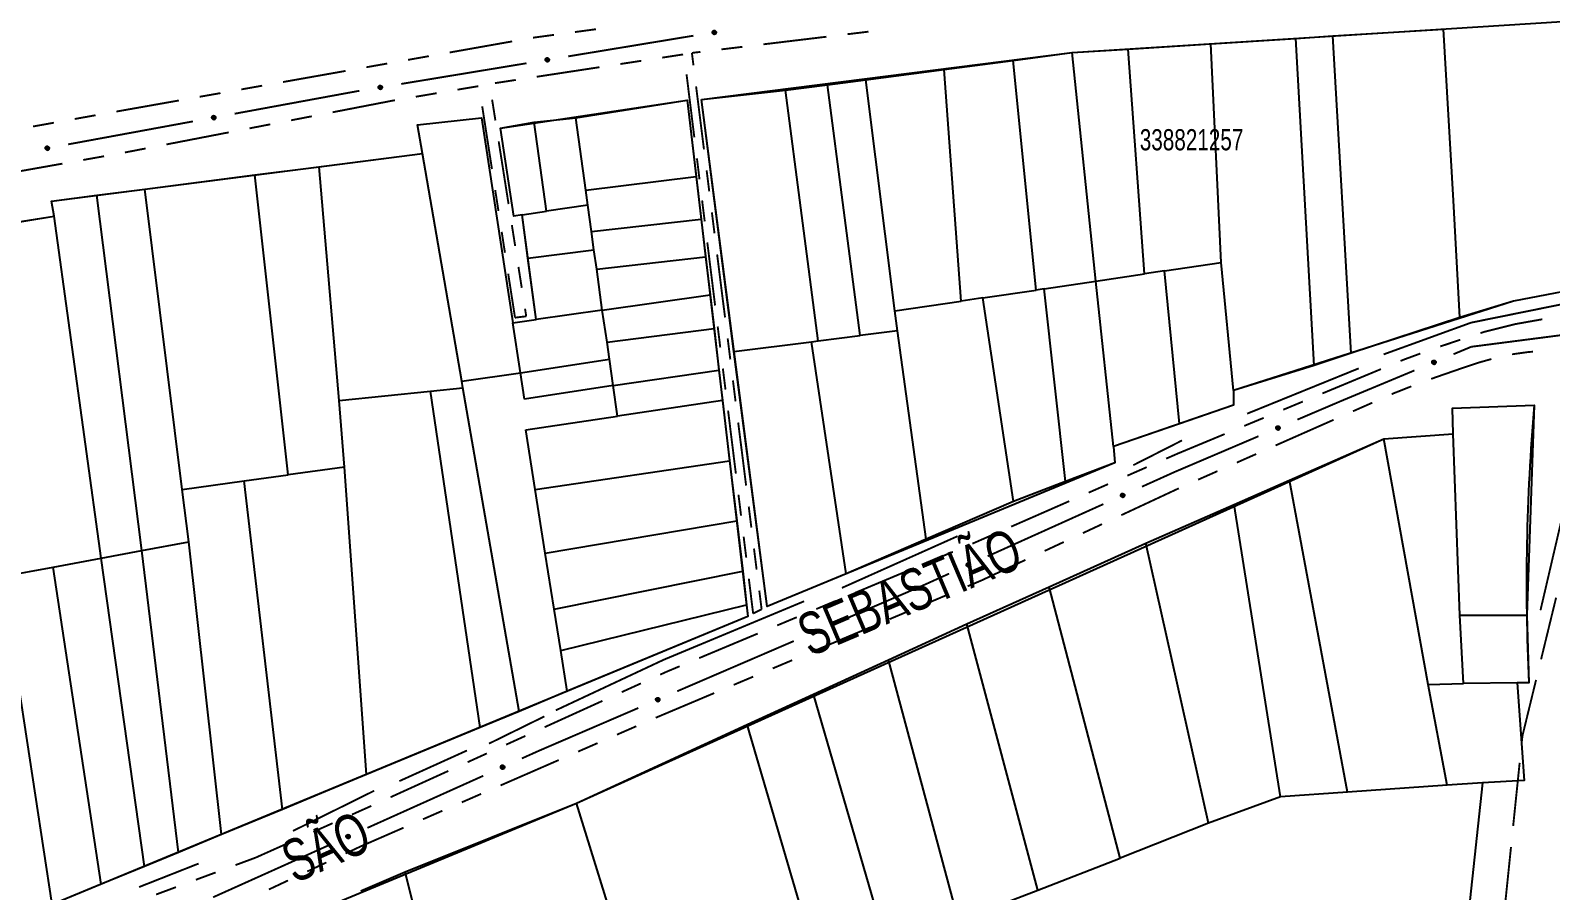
# Model space of a CAD drawing. Extents: x 203614 to 206284, y 4847494 to 4848495.
# Drawn here: x 204256 to 204399.7, y 4847778.5 to 4847859.8 of the extents above; entities that cross this region are included whole.
import ezdxf

# ---------------------------------------------------------------- set-up
doc = ezdxf.new("R2010")
doc.units = 0
doc.header["$LTSCALE"] = 1.5
doc.header["$MEASUREMENT"] = 0
doc.linetypes.add('PHANTOMX2', pattern=[5, 2.5, -0.5, 0.5, -0.5, 0.5, -0.5])
for name, color, linetype in [('CD-MALHA-LOTES', 40, 'CONTINUOUS'), ('CD_TXT_QUADRA', 7, 'CONTINUOUS'), ('HD-VALAS-DRENOS', 170, 'CONTINUOUS'), ('RU-QUADRAS', 210, 'CONTINUOUS'), ('SV-EIXO-RUA-N-PAV', 6, 'CONTINUOUS'), ('SV-RUA-NAO-PAV-S-GUIA-C-GUIA', 7, 'PHANTOMX2'), ('SV-RUA-PAVIM-S-GUIA-C-GUIA', 7, 'CONTINUOUS'), ('SV-TXT-RUA-N-PAV-S-GUIA-C-GUIA', 7, 'CONTINUOUS')]:
    doc.layers.add(name, color=color, linetype=linetype)
doc.styles.add('ARIAL', font='ARIAL.TTF')

msp = doc.modelspace()

# ---------------------------------------------------------------- linework, layer by layer
at = {"layer": 'CD-MALHA-LOTES', "flags": 128}
for points in [[(204405.8, 4847860.94), (204406.53, 4847849.25), (204406.11, 4847845.35), (204404.76, 4847835.83), (204396.21, 4847834.21), (204391.16, 4847832.66)], [(204375.64, 4847859.02), (204379.15, 4847859.25)], [(204379.15, 4847859.25), (204389.6, 4847859.91)], [(204380.88, 4847829.28), (204379.15, 4847859.25)], [(204391.16, 4847832.66), (204390.54, 4847843.7), (204389.6, 4847859.91)], [(204354.49, 4847857.68), (204359.8, 4847858.01)], [(204359.8, 4847858.01), (204367.62, 4847858.51)], [(204361.35, 4847836.77), (204359.8, 4847858.01)], [(204367.62, 4847858.51), (204375.64, 4847859.02)], [(204368.58, 4847837.84), (204367.62, 4847858.51)], [(204377.37, 4847828.12), (204375.64, 4847859.02)], [(204342.4, 4847856.09), (204348.92, 4847856.94)], [(204348.92, 4847856.94), (204354.49, 4847857.68)], [(204351.09, 4847835.25), (204348.92, 4847856.94)], [(204356.73, 4847836.09), (204354.49, 4847857.68)], [(204331.36, 4847854.64), (204334.99, 4847855.12)], [(204334.99, 4847855.12), (204342.4, 4847856.09)], [(204337.73, 4847833.27), (204334.99, 4847855.12)], [(204344.01, 4847834.2), (204342.4, 4847856.09)], [(204319.45, 4847853.24), (204327.39, 4847854.12)], [(204327.39, 4847854.12), (204331.36, 4847854.64)], [(204330.5, 4847830.45), (204327.39, 4847854.12)], [(204334.47, 4847830.95), (204331.36, 4847854.64)], [(204307.57, 4847851.52), (204318.1, 4847853.19)], [(204318.1, 4847853.19), (204318.95, 4847845.99)], [(204322.53, 4847829.45), (204319.45, 4847853.24)], [(204292.6, 4847850.87), (204298.67, 4847851.53)], [(204293.08, 4847848.15), (204292.6, 4847850.87)], [(204298.67, 4847851.53), (204301.62, 4847832.16)], [(204300.45, 4847850.55), (204303.64, 4847851.1)], [(204303.64, 4847851.1), (204307.57, 4847851.52)], [(204304.82, 4847842.69), (204303.64, 4847851.1)], [(204308.53, 4847844.67), (204307.57, 4847851.52)], [(204301.73, 4847842.22), (204300.45, 4847850.55)], [(204283.33, 4847846.9), (204293.08, 4847848.15)], [(204296.8, 4847826.65), (204293.08, 4847848.15)], [(204277.22, 4847846.12), (204283.33, 4847846.9)], [(204285.19, 4847824.81), (204283.33, 4847846.9)], [(204266.84, 4847844.79), (204277.22, 4847846.12)], [(204280.38, 4847817.79), (204277.22, 4847846.12)], [(204308.53, 4847844.67), (204318.95, 4847845.99)], [(204318.95, 4847845.99), (204319.42, 4847841.95)], [(204258.01, 4847843.66), (204262.29, 4847844.21)], [(204258.27, 4847842.23), (204258.01, 4847843.66)], [(204262.29, 4847844.21), (204266.84, 4847844.79)], [(204266.56, 4847810.65), (204262.29, 4847844.21)], [(204270.36, 4847816.42), (204266.84, 4847844.79)], [(204308.72, 4847843.28), (204308.53, 4847844.67)], [(204248.23, 4847840.66), (204258.27, 4847842.23)], [(204262.72, 4847809.93), (204258.27, 4847842.23)], [(204302.51, 4847842.34), (204301.73, 4847842.22)], [(204302.51, 4847842.34), (204304.82, 4847842.69)], [(204303.05, 4847838.27), (204302.51, 4847842.34)], [(204308.72, 4847843.28), (204304.82, 4847842.69)], [(204309.07, 4847840.77), (204308.72, 4847843.28)], [(204309.07, 4847840.77), (204319.42, 4847841.95)], [(204319.42, 4847841.95), (204319.84, 4847838.39)], [(204309.27, 4847839.06), (204309.07, 4847840.77)], [(204303.05, 4847838.27), (204309.27, 4847839.06)], [(204303.82, 4847832.47), (204303.05, 4847838.27)], [(204309.57, 4847837.21), (204309.27, 4847839.06)], [(204309.57, 4847837.21), (204319.84, 4847838.39)], [(204319.84, 4847838.39), (204320.27, 4847834.79)], [(204363.24, 4847837.05), (204368.58, 4847837.84)], [(204369.75, 4847825.75), (204368.58, 4847837.84)], [(204310.07, 4847833.36), (204309.57, 4847837.21)], [(204356.73, 4847836.09), (204361.35, 4847836.77)], [(204363.24, 4847837.05), (204361.35, 4847836.77)], [(204364.64, 4847822.6), (204363.24, 4847837.05)], [(204310.07, 4847833.36), (204320.27, 4847834.79)], [(204320.27, 4847834.79), (204320.64, 4847831.62)], [(204346.04, 4847834.5), (204351.09, 4847835.25)], [(204351.85, 4847835.36), (204351.09, 4847835.25)], [(204351.85, 4847835.36), (204356.73, 4847836.09)], [(204353.86, 4847817.16), (204351.85, 4847835.36)], [(204358.42, 4847820.46), (204356.73, 4847836.09)], [(204310.07, 4847833.36), (204303.82, 4847832.47)], [(204310.53, 4847830.31), (204310.07, 4847833.36)], [(204337.73, 4847833.27), (204344.01, 4847834.2)], [(204346.04, 4847834.5), (204344.01, 4847834.2)], [(204348.94, 4847815.28), (204346.04, 4847834.5)], [(204301.62, 4847832.16), (204303.82, 4847832.47)], [(204302.34, 4847827.44), (204301.62, 4847832.16)], [(204337.99, 4847831.39), (204337.73, 4847833.27)], [(204391.16, 4847832.66), (204380.88, 4847829.28)], [(204310.53, 4847830.31), (204320.64, 4847831.62)], [(204320.64, 4847831.62), (204321.11, 4847827.68)], [(204330.5, 4847830.45), (204334.47, 4847830.95)], [(204337.99, 4847831.39), (204334.47, 4847830.95)], [(204340.71, 4847811.71), (204337.99, 4847831.39)], [(204310.75, 4847828.73), (204310.53, 4847830.31)], [(204322.53, 4847829.45), (204329.87, 4847830.37)], [(204325.65, 4847805.35), (204322.53, 4847829.45)], [(204329.87, 4847830.37), (204330.5, 4847830.45)], [(204333.14, 4847808.45), (204329.87, 4847830.37)], [(204380.88, 4847829.28), (204377.37, 4847828.12)], [(204302.34, 4847827.44), (204310.75, 4847828.73)], [(204311.1, 4847826.24), (204310.75, 4847828.73)], [(204311.1, 4847826.24), (204321.11, 4847827.68)], [(204321.11, 4847827.68), (204321.44, 4847824.81)], [(204377.37, 4847828.12), (204369.75, 4847825.75)], [(204296.8, 4847826.65), (204302.34, 4847827.44)], [(204296.91, 4847826.01), (204296.8, 4847826.65)], [(204302.73, 4847824.93), (204302.34, 4847827.44)], [(204311.1, 4847826.24), (204302.73, 4847824.93)], [(204311.53, 4847823.33), (204311.1, 4847826.24)], [(204285.19, 4847824.81), (204293.83, 4847825.69)], [(204285.72, 4847818.52), (204285.19, 4847824.81)], [(204293.83, 4847825.69), (204296.91, 4847826.01)], [(204298.53, 4847793.93), (204293.83, 4847825.69)], [(204302.21, 4847795.45), (204296.91, 4847826.01)], [(204321.44, 4847824.81), (204311.53, 4847823.33)], [(204321.44, 4847824.81), (204322.11, 4847819.13)], [(204369.75, 4847825.75), (204369.76, 4847824.36)], [(204302.85, 4847822.04), (204311.53, 4847823.33)], [(204369.76, 4847824.36), (204364.64, 4847822.6)], [(204390.46, 4847824.08), (204398.17, 4847824.37)], [(204390.53, 4847821.66), (204390.46, 4847824.08)], [(204398.17, 4847824.37), (204397.47, 4847804.53)], [(204303.74, 4847816.42), (204302.85, 4847822.04)], [(204364.64, 4847822.6), (204358.42, 4847820.46)], [(204358.42, 4847820.46), (204358.53, 4847818.93)], [(204375.04, 4847817.29), (204383.96, 4847821.18)], [(204383.96, 4847821.18), (204390.53, 4847821.66)], [(204388.16, 4847797.98), (204383.96, 4847821.18)], [(204391.16, 4847804.54), (204390.53, 4847821.66)], [(204303.74, 4847816.42), (204322.11, 4847819.13)], [(204322.11, 4847819.13), (204322.79, 4847813.46)], [(204276.24, 4847817.22), (204280.38, 4847817.79)], [(204285.72, 4847818.52), (204280.38, 4847817.79)], [(204287.8, 4847789.49), (204285.72, 4847818.52)], [(204358.53, 4847818.93), (204353.86, 4847817.16)], [(204270.36, 4847816.42), (204276.24, 4847817.22)], [(204270.98, 4847811.47), (204270.36, 4847816.42)], [(204279.84, 4847786.19), (204276.24, 4847817.22)], [(204304.69, 4847810.39), (204303.74, 4847816.42)], [(204353.86, 4847817.16), (204348.94, 4847815.28)], [(204369.81, 4847814.99), (204375.04, 4847817.29)], [(204380.52, 4847787.82), (204375.04, 4847817.29)], [(204348.94, 4847815.28), (204340.71, 4847811.71)], [(204361.45, 4847811.33), (204369.81, 4847814.99)], [(204374.19, 4847787.37), (204369.81, 4847814.99)], [(204304.69, 4847810.39), (204322.79, 4847813.46)], [(204322.79, 4847813.46), (204323.35, 4847808.69)], [(204262.72, 4847809.93), (204266.56, 4847810.65)], [(204266.56, 4847810.65), (204270.98, 4847811.47)], [(204270.01, 4847782.13), (204266.56, 4847810.65)], [(204274.08, 4847783.81), (204270.98, 4847811.47)], [(204305.53, 4847805.11), (204304.69, 4847810.39)], [(204340.71, 4847811.71), (204333.14, 4847808.45)], [(204352.32, 4847807.22), (204361.45, 4847811.33)], [(204367.38, 4847784.9), (204361.45, 4847811.33)], [(204253.35, 4847808.18), (204258.17, 4847809.07)], [(204258.17, 4847809.07), (204262.72, 4847809.93)], [(204262.72, 4847779.11), (204258.17, 4847809.07)], [(204266.81, 4847780.8), (204262.72, 4847809.93)], [(204258.07, 4847777.19), (204253.35, 4847808.18)], [(204305.53, 4847805.11), (204323.35, 4847808.69)], [(204323.35, 4847808.69), (204323.71, 4847805.51)], [(204333.14, 4847808.45), (204325.65, 4847805.35)], [(204344.55, 4847803.72), (204352.32, 4847807.22)], [(204359.03, 4847781.59), (204352.32, 4847807.22)], [(204306.15, 4847801.21), (204305.53, 4847805.11)], [(204306.15, 4847801.21), (204323.71, 4847805.51)], [(204323.71, 4847805.51), (204323.84, 4847804.4)], [(204323.84, 4847804.4), (204306.76, 4847797.34)], [(204337.13, 4847800.32), (204344.55, 4847803.72)], [(204351.24, 4847778.57), (204344.55, 4847803.72)], [(204391.16, 4847804.54), (204397.47, 4847804.53)], [(204391.5, 4847798.07), (204391.16, 4847804.54)], [(204397.47, 4847804.53), (204397.67, 4847798.15)], [(204306.76, 4847797.34), (204306.15, 4847801.21)], [(204330.05, 4847797.07), (204337.13, 4847800.32)], [(204343.75, 4847775.7), (204337.13, 4847800.32)], [(204388.16, 4847797.98), (204391.5, 4847798.07)], [(204389.96, 4847788.48), (204388.16, 4847797.98)], [(204396.55, 4847798.14), (204391.5, 4847798.07)], [(204397.67, 4847798.15), (204396.55, 4847798.14)], [(204396.55, 4847798.14), (204397.24, 4847788.91)], [(204306.76, 4847797.34), (204302.21, 4847795.45)], [(204323.79, 4847794.2), (204330.05, 4847797.07)], [(204337.12, 4847772.71), (204330.05, 4847797.07)], [(204302.21, 4847795.45), (204298.53, 4847793.93)], [(204298.53, 4847793.93), (204287.8, 4847789.49)], [(204307.65, 4847786.79), (204323.79, 4847794.2)], [(204330.87, 4847770.01), (204323.79, 4847794.2)], [(204287.8, 4847789.49), (204283.92, 4847787.88)], [(204397.24, 4847788.91), (204393.29, 4847788.71)], [(204283.92, 4847787.88), (204279.84, 4847786.19)], [(204393.29, 4847788.71), (204390.9, 4847766.48), (204389.24, 4847763.7), (204355.72, 4847746.29)], [(204374.19, 4847787.37), (204367.38, 4847784.9)], [(204380.52, 4847787.82), (204374.19, 4847787.37)], [(204389.96, 4847788.48), (204380.52, 4847787.82)], [(204393.29, 4847788.71), (204389.96, 4847788.48)], [(204279.84, 4847786.19), (204274.08, 4847783.81)], [(204291.45, 4847780.3), (204307.65, 4847786.79)], [(204324.92, 4847731.09), (204307.65, 4847786.79)], [(204367.38, 4847784.9), (204359.03, 4847781.59)], [(204274.08, 4847783.81), (204270.01, 4847782.13)], [(204270.01, 4847782.13), (204266.81, 4847780.8)], [(204266.81, 4847780.8), (204262.72, 4847779.11)], [(204287.25, 4847778.5), (204291.45, 4847780.3)], [(204299.15, 4847749.14), (204291.45, 4847780.3)], [(204351.24, 4847778.57), (204359.03, 4847781.59)], [(204262.72, 4847779.11), (204258.07, 4847777.19)], [(204345.99, 4847776.54), (204351.24, 4847778.57)]]:
    msp.add_lwpolyline(points, dxfattribs=at)
at = {"layer": 'HD-VALAS-DRENOS', "const_width": 0.18, "flags": 128}
for points in [[(204383.94, 4847829.17), (204392.21, 4847832.17), (204403.73, 4847834.5)], [(204371.04, 4847823.57), (204381.59, 4847827.85)], [(204364.88, 4847821.04), (204360.27, 4847818.7)], [(204398.77, 4847805), (204401.28, 4847815.77)], [(204343.67, 4847812), (204332.73, 4847807.11)], [(204329.16, 4847805.85), (204315.9, 4847800.33), (204305.69, 4847795.55)], [(204304.6, 4847794.97), (204299.37, 4847792.4)], [(204297.29, 4847791.75), (204290.9, 4847788.86)], [(204288.52, 4847787.95), (204280.84, 4847784.15)], [(204271.92, 4847781.07), (204266.29, 4847778.85)]]:
    msp.add_lwpolyline(points, dxfattribs=at)
at = {"layer": 'RU-QUADRAS', "color": 6, "linetype": 'Continuous'}
msp.add_lwpolyline([(204319.45, 4847853.24), (204354.49, 4847857.68), (204405.8, 4847860.94), (204406.53, 4847849.25), (204404.76, 4847835.83), (204396.21, 4847834.21), (204369.75, 4847825.75), (204369.76, 4847824.36), (204358.42, 4847820.46), (204358.53, 4847818.93), (204325.65, 4847805.35)], close=True, dxfattribs=at)
for points in [[(204175.35, 4847825.45), (204178.84, 4847825.74), (204178.17, 4847832.45), (204226.63, 4847837.14), (204235.64, 4847838.51), (204258.27, 4847842.23), (204258.01, 4847843.66), (204293.08, 4847848.15), (204292.6, 4847850.87), (204298.67, 4847851.53), (204301.62, 4847832.16), (204303.82, 4847832.47), (204302.51, 4847842.34), (204301.73, 4847842.22), (204300.45, 4847850.55), (204318.1, 4847853.19), (204323.84, 4847804.4), (204258.07, 4847777.19), (204236.82, 4847769.9, -0.0473673388), (204186.28, 4847757.75), (204178.97, 4847812.6), (204176.93, 4847812.68)], [(204276.84, 4847774.03), (204307.65, 4847786.79), (204383.96, 4847821.18), (204390.53, 4847821.66), (204390.46, 4847824.08), (204398.17, 4847824.37, 0.0333149815), (204397.67, 4847798.15), (204396.55, 4847798.14), (204397.24, 4847788.91), (204393.29, 4847788.71), (204390.9, 4847766.48), (204389.24, 4847763.7), (204340.18, 4847738.22), (204292.08, 4847715.46), (204292.64, 4847713.07), (204287.77, 4847710.73), (204284.15, 4847727.26), (204288.4, 4847728.6), (204278.54, 4847765.42)]]:
    msp.add_lwpolyline(points, format="xyb", close=True, dxfattribs=at)
at = {"layer": 'SV-EIXO-RUA-N-PAV', "const_width": 0.18, "flags": 128}
for points in [[(204306.85808, 4847857.324096), (204318.698209, 4847859.276362)], [(204291.071241, 4847854.721075), (204302.91137, 4847856.673341)], [(204275.321445, 4847851.905565), (204286.140225, 4847853.894032)], [(204286.140225, 4847853.894032), (204286.88, 4847854.03)], [(204286.88, 4847854.03), (204287.124531, 4847854.07032)], [(204259.585037, 4847849.013251), (204271.387343, 4847851.182487)], [(204392.23, 4847829.89), (204402.324348, 4847831.192809)], [(204390.547894, 4847829.190045), (204391.47115, 4847829.574229)], [(204391.47115, 4847829.574229), (204392.23, 4847829.89)], [(204380.07, 4847824.83), (204386.854868, 4847827.653309)], [(204379.470928, 4847824.574819), (204380.07, 4847824.83)], [(204375.790878, 4847823.007262), (204379.470928, 4847824.574819)], [(204364.2, 4847818.07), (204372.110829, 4847821.439704)], [(204361.098855, 4847816.672738), (204363.834042, 4847817.905113)], [(204363.834042, 4847817.905113), (204364.2, 4847818.07)], [(204346.511187, 4847810.100072), (204357.451938, 4847815.029572)], [(204340.23, 4847807.27), (204342.86427, 4847808.456905)], [(204331.860636, 4847803.670224), (204340.128318, 4847807.226265)], [(204340.128318, 4847807.226265), (204340.23, 4847807.27)], [(204317.162534, 4847797.348372), (204328.18611, 4847802.089761)], [(204304.1, 4847791.73), (204313.488009, 4847795.767909)], [(204303.388113, 4847791.410152), (204304.1, 4847791.73)], [(204302.475952, 4847791.00032), (204303.388113, 4847791.410152)], [(204287.881371, 4847784.443018), (204298.827307, 4847789.360995)], [(204273.28679, 4847777.885716), (204284.232726, 4847782.803693)]]:
    msp.add_lwpolyline(points, dxfattribs=at)
at = {"layer": 'SV-EIXO-RUA-N-PAV', "flags": 128}
for points in [[(204320.515008, 4847859.676023), (204320.543434, 4847859.715822), (204320.576003, 4847859.744215), (204320.609983, 4847859.760078), (204320.643666, 4847859.766266), (204320.678837, 4847859.768715), (204320.714843, 4847859.76336), (204320.753488, 4847859.748566), (204320.793613, 4847859.720331), (204320.820506, 4847859.685055), (204320.83784, 4847859.652573), (204320.846314, 4847859.617823), (204320.848121, 4847859.583615), (204320.841322, 4847859.546399), (204320.825947, 4847859.507382), (204320.796579, 4847859.467722), (204320.764458, 4847859.440106), (204320.731188, 4847859.425626), (204320.696198, 4847859.417327), (204320.660261, 4847859.415257), (204320.624948, 4847859.420717), (204320.585691, 4847859.436268), (204320.546931, 4847859.465773), (204320.519021, 4847859.497495), (204320.504078, 4847859.530553), (204320.496684, 4847859.565185), (204320.493798, 4847859.600432), (204320.497674, 4847859.636849), (204320.515008, 4847859.676023)], [(204304.72505, 4847857.083957), (204304.75298, 4847857.124106), (204304.785195, 4847857.152901), (204304.818976, 4847857.169183), (204304.852579, 4847857.175788), (204304.887718, 4847857.178673), (204304.923787, 4847857.173766), (204304.962613, 4847857.159452), (204305.003084, 4847857.131716), (204305.030413, 4847857.096777), (204305.048148, 4847857.064513), (204305.057053, 4847857.02987), (204305.059283, 4847856.995687), (204305.052947, 4847856.958389), (204305.038057, 4847856.919185), (204305.009183, 4847856.879164), (204304.977407, 4847856.851151), (204304.944319, 4847856.83626), (204304.909435, 4847856.827528), (204304.873525, 4847856.825013), (204304.838147, 4847856.830034), (204304.798701, 4847856.845097), (204304.759578, 4847856.874119), (204304.731277, 4847856.905493), (204304.715925, 4847856.938363), (204304.708102, 4847856.9729), (204304.70478, 4847857.008109), (204304.708203, 4847857.044572), (204304.72505, 4847857.083957)], [(204288.938211, 4847854.480936), (204288.966141, 4847854.521085), (204288.998356, 4847854.54988), (204289.032137, 4847854.566162), (204289.06574, 4847854.572767), (204289.100879, 4847854.575652), (204289.136948, 4847854.570745), (204289.175774, 4847854.556431), (204289.216245, 4847854.528695), (204289.243574, 4847854.493756), (204289.261309, 4847854.461491), (204289.270214, 4847854.426849), (204289.272445, 4847854.392666), (204289.266108, 4847854.355368), (204289.251218, 4847854.316164), (204289.222344, 4847854.276143), (204289.190568, 4847854.24813), (204289.15748, 4847854.233239), (204289.122596, 4847854.224507), (204289.086687, 4847854.221992), (204289.051308, 4847854.227013), (204289.011862, 4847854.242076), (204288.972739, 4847854.271098), (204288.944438, 4847854.302472), (204288.929086, 4847854.335342), (204288.921263, 4847854.369879), (204288.917941, 4847854.405088), (204288.921364, 4847854.441551), (204288.938211, 4847854.480936)], [(204273.193181, 4847851.62632), (204273.22037, 4847851.666975), (204273.252051, 4847851.696355), (204273.285527, 4847851.713255), (204273.319003, 4847851.720476), (204273.354083, 4847851.724005), (204273.390236, 4847851.719761), (204273.429318, 4847851.706162), (204273.470292, 4847851.679174), (204273.498257, 4847851.644742), (204273.516581, 4847851.612808), (204273.52612, 4847851.578335), (204273.528978, 4847851.544199), (204273.523327, 4847851.506791), (204273.509159, 4847851.46732), (204273.481025, 4847851.426776), (204273.449768, 4847851.398185), (204273.416959, 4847851.382688), (204273.382241, 4847851.373318), (204273.346384, 4847851.370144), (204273.310919, 4847851.374515), (204273.271204, 4847851.388852), (204273.231555, 4847851.417151), (204273.202683, 4847851.448), (204273.18673, 4847851.480583), (204273.178274, 4847851.514971), (204273.174306, 4847851.550112), (204273.17706, 4847851.586632), (204273.193181, 4847851.62632)], [(204257.456774, 4847848.734005), (204257.483963, 4847848.77466), (204257.515643, 4847848.804041), (204257.54912, 4847848.820941), (204257.582596, 4847848.828161), (204257.617676, 4847848.831691), (204257.653829, 4847848.827446), (204257.692911, 4847848.813847), (204257.733885, 4847848.786859), (204257.76185, 4847848.752427), (204257.780174, 4847848.720494), (204257.789713, 4847848.68602), (204257.792571, 4847848.651884), (204257.78692, 4847848.614476), (204257.772752, 4847848.575005), (204257.744617, 4847848.534461), (204257.713361, 4847848.50587), (204257.680552, 4847848.490374), (204257.645834, 4847848.481003), (204257.609977, 4847848.477829), (204257.574512, 4847848.4822), (204257.534796, 4847848.496537), (204257.495147, 4847848.524836), (204257.466275, 4847848.555685), (204257.450322, 4847848.588268), (204257.441867, 4847848.622656), (204257.437899, 4847848.657798), (204257.440653, 4847848.694317), (204257.456774, 4847848.734005)], [(204388.526435, 4847828.468109), (204388.544436, 4847828.513585), (204388.569206, 4847828.548988), (204388.598364, 4847828.57257), (204388.629563, 4847828.58669), (204388.663109, 4847828.59754), (204388.699344, 4847828.601018), (204388.740415, 4847828.595969), (204388.78616, 4847828.578233), (204388.820759, 4847828.550475), (204388.845408, 4847828.523126), (204388.862005, 4847828.49144), (204388.872, 4847828.458676), (204388.874367, 4847828.420918), (204388.868845, 4847828.379346), (204388.849897, 4847828.333779), (204388.825375, 4847828.299237), (204388.796573, 4847828.277169), (204388.764613, 4847828.260685), (204388.730233, 4847828.250018), (204388.694644, 4847828.246809), (204388.652798, 4847828.252445), (204388.608071, 4847828.271743), (204388.573341, 4847828.295807), (204388.550874, 4847828.324291), (204388.535354, 4847828.356121), (204388.524062, 4847828.389635), (204388.51905, 4847828.425914), (204388.526435, 4847828.468109)], [(204373.775526, 4847822.268451), (204373.793146, 4847822.314076), (204373.817619, 4847822.349685), (204373.846579, 4847822.373509), (204373.877659, 4847822.38789), (204373.911113, 4847822.39902), (204373.947317, 4847822.402801), (204373.98843, 4847822.398096), (204374.034321, 4847822.380742), (204374.069151, 4847822.353275), (204374.094028, 4847822.326133), (204374.110889, 4847822.294587), (204374.121157, 4847822.261907), (204374.123841, 4847822.22417), (204374.118666, 4847822.182553), (204374.100099, 4847822.13683), (204374.075867, 4847822.102085), (204374.047251, 4847822.079776), (204374.01543, 4847822.063026), (204373.98114, 4847822.052071), (204373.94558, 4847822.048565), (204373.903687, 4847822.053851), (204373.858801, 4847822.072774), (204373.823871, 4847822.096547), (204373.801166, 4847822.124842), (204373.785381, 4847822.156542), (204373.773809, 4847822.18996), (204373.768494, 4847822.226195), (204373.775526, 4847822.268451)], [(204359.099178, 4847815.892496), (204359.115853, 4847815.938474), (204359.139585, 4847815.97458), (204359.168047, 4847815.998998), (204359.198824, 4847816.014016), (204359.232042, 4847816.025835), (204359.26816, 4847816.030362), (204359.309361, 4847816.026506), (204359.355601, 4847816.010103), (204359.39099, 4847815.98336), (204359.416422, 4847815.956737), (204359.43393, 4847815.925546), (204359.44487, 4847815.893085), (204359.448332, 4847815.855412), (204359.444017, 4847815.813697), (204359.426398, 4847815.7676), (204359.402888, 4847815.732362), (204359.374739, 4847815.709468), (204359.34327, 4847815.692064), (204359.309213, 4847815.680405), (204359.273733, 4847815.676166), (204359.23174, 4847815.680586), (204359.186473, 4847815.698579), (204359.15106, 4847815.721625), (204359.127776, 4847815.749446), (204359.11134, 4847815.780813), (204359.099081, 4847815.813986), (204359.093019, 4847815.850104), (204359.099178, 4847815.892496)], [(204344.51151, 4847809.319829), (204344.528185, 4847809.365807), (204344.551917, 4847809.401914), (204344.580379, 4847809.426331), (204344.611156, 4847809.44135), (204344.644374, 4847809.453168), (204344.680492, 4847809.457695), (204344.721693, 4847809.45384), (204344.767933, 4847809.437437), (204344.803322, 4847809.410694), (204344.828754, 4847809.384071), (204344.846262, 4847809.35288), (204344.857203, 4847809.320419), (204344.860664, 4847809.282745), (204344.856349, 4847809.241031), (204344.83873, 4847809.194934), (204344.81522, 4847809.159696), (204344.787071, 4847809.136801), (204344.755602, 4847809.119398), (204344.721545, 4847809.107738), (204344.686065, 4847809.103499), (204344.644072, 4847809.107919), (204344.598805, 4847809.125912), (204344.563392, 4847809.148959), (204344.540108, 4847809.17678), (204344.523672, 4847809.208147), (204344.511413, 4847809.241319), (204344.505351, 4847809.277437), (204344.51151, 4847809.319829)], [(204329.847889, 4847802.924345), (204329.865348, 4847802.970031), (204329.889696, 4847803.005726), (204329.918572, 4847803.029652), (204329.949602, 4847803.044141), (204329.983017, 4847803.055389), (204330.019208, 4847803.059297), (204330.060336, 4847803.054736), (204330.106288, 4847803.037544), (204330.141215, 4847803.010199), (204330.166186, 4847802.983144), (204330.183158, 4847802.951658), (204330.193541, 4847802.919014), (204330.196357, 4847802.881287), (204330.191328, 4847802.839652), (204330.172922, 4847802.793864), (204330.148812, 4847802.759034), (204330.120274, 4847802.736624), (204330.088512, 4847802.719763), (204330.054261, 4847802.708688), (204330.018713, 4847802.705057), (204329.976802, 4847802.710196), (204329.93185, 4847802.728962), (204329.896837, 4847802.752612), (204329.874033, 4847802.780827), (204329.858136, 4847802.812471), (204329.846447, 4847802.845848), (204329.841005, 4847802.882065), (204329.847889, 4847802.924345)], [(204315.149787, 4847796.602494), (204315.167247, 4847796.648179), (204315.191595, 4847796.683874), (204315.220471, 4847796.7078), (204315.2515, 4847796.72229), (204315.284915, 4847796.733538), (204315.321106, 4847796.737445), (204315.362234, 4847796.732884), (204315.408187, 4847796.715692), (204315.443113, 4847796.688347), (204315.468085, 4847796.661292), (204315.485056, 4847796.629806), (204315.495439, 4847796.597162), (204315.498255, 4847796.559435), (204315.493226, 4847796.5178), (204315.47482, 4847796.472012), (204315.45071, 4847796.437182), (204315.422173, 4847796.414773), (204315.39041, 4847796.397911), (204315.356159, 4847796.386837), (204315.320611, 4847796.383206), (204315.278701, 4847796.388344), (204315.233748, 4847796.40711), (204315.198735, 4847796.43076), (204315.175931, 4847796.458975), (204315.160035, 4847796.490619), (204315.148345, 4847796.523997), (204315.142903, 4847796.560213), (204315.149787, 4847796.602494)], [(204300.475455, 4847790.222184), (204300.492178, 4847790.268145), (204300.515949, 4847790.304226), (204300.544436, 4847790.328613), (204300.575229, 4847790.343599), (204300.608459, 4847790.355383), (204300.644582, 4847790.359872), (204300.685779, 4847790.355973), (204300.732001, 4847790.339521), (204300.767363, 4847790.312741), (204300.792766, 4847790.286091), (204300.810242, 4847790.254882), (204300.821148, 4847790.222409), (204300.82457, 4847790.184732), (204300.820211, 4847790.143022), (204300.802543, 4847790.096944), (204300.778997, 4847790.061731), (204300.750823, 4847790.038866), (204300.719336, 4847790.021496), (204300.685267, 4847790.009872), (204300.649782, 4847790.00567), (204300.607794, 4847790.010134), (204300.562546, 4847790.028175), (204300.527157, 4847790.051259), (204300.503902, 4847790.079105), (204300.487499, 4847790.110489), (204300.475275, 4847790.143674), (204300.469251, 4847790.179798), (204300.475455, 4847790.222184)], [(204285.880874, 4847783.664882), (204285.897597, 4847783.710842), (204285.921368, 4847783.746924), (204285.949855, 4847783.771311), (204285.980648, 4847783.786297), (204286.013878, 4847783.798081), (204286.050001, 4847783.80257), (204286.091198, 4847783.798671), (204286.13742, 4847783.782219), (204286.172782, 4847783.755439), (204286.198185, 4847783.728789), (204286.215661, 4847783.69758), (204286.226567, 4847783.665107), (204286.229989, 4847783.62743), (204286.22563, 4847783.58572), (204286.207962, 4847783.539642), (204286.184416, 4847783.504429), (204286.156242, 4847783.481564), (204286.124755, 4847783.464194), (204286.090686, 4847783.45257), (204286.055201, 4847783.448368), (204286.013213, 4847783.452832), (204285.967965, 4847783.470873), (204285.932576, 4847783.493957), (204285.909321, 4847783.521802), (204285.892918, 4847783.553187), (204285.880694, 4847783.586372), (204285.87467, 4847783.622496), (204285.880874, 4847783.664882)]]:
    msp.add_lwpolyline(points, close=True, dxfattribs=at)
for points in [[(204320.493798, 4847859.600432), (204320.820506, 4847859.685055)], [(204320.496684, 4847859.565185), (204320.83784, 4847859.652573)], [(204320.497674, 4847859.636849), (204320.793613, 4847859.720331)], [(204320.49882, 4847859.584461), (204320.823986, 4847859.669829)], [(204320.500433, 4847859.619212), (204320.802461, 4847859.702439)], [(204320.503014, 4847859.547833), (204320.840731, 4847859.63235)], [(204320.504078, 4847859.530553), (204320.846314, 4847859.617823)], [(204320.507442, 4847859.654785), (204320.770349, 4847859.732059)], [(204320.515008, 4847859.676023), (204320.753488, 4847859.748566)], [(204320.515096, 4847859.513786), (204320.844309, 4847859.599769)], [(204320.519021, 4847859.497495), (204320.848121, 4847859.583615)], [(204320.531372, 4847859.697073), (204320.726918, 4847859.754434)], [(204320.535273, 4847859.48097), (204320.840204, 4847859.563259)], [(204320.543434, 4847859.715822), (204320.714843, 4847859.76336)], [(204320.546931, 4847859.465773), (204320.841322, 4847859.546399)], [(204320.56193, 4847859.732088), (204320.688237, 4847859.763731)], [(204320.569877, 4847859.45311), (204320.830702, 4847859.525927)], [(204320.576003, 4847859.744215), (204320.678837, 4847859.768715)], [(204320.585691, 4847859.436268), (204320.825947, 4847859.507382)], [(204320.610406, 4847859.431673), (204320.803663, 4847859.485926)], [(204320.624948, 4847859.420717), (204320.796579, 4847859.467722)], [(204320.646799, 4847859.419268), (204320.77425, 4847859.452465)], [(204320.660261, 4847859.415257), (204320.764458, 4847859.440106)], [(204304.70478, 4847857.008109), (204305.030413, 4847857.096777)], [(204304.708102, 4847856.9729), (204305.048148, 4847857.064513)], [(204304.708203, 4847857.044572), (204305.003084, 4847857.131716)], [(204304.709999, 4847856.992202), (204305.034082, 4847857.081595)], [(204304.711181, 4847857.02697), (204305.012154, 4847857.113936)], [(204304.714647, 4847856.955628), (204305.05129, 4847857.044327)], [(204304.715925, 4847856.938363), (204305.057053, 4847857.02987)], [(204304.717749, 4847857.062627), (204304.979677, 4847857.143155)], [(204304.72505, 4847857.083957), (204304.962613, 4847857.159452)], [(204304.72715, 4847856.921734), (204305.055272, 4847857.011793)], [(204304.731277, 4847856.905493), (204305.059283, 4847856.995687)], [(204304.741152, 4847857.105208), (204304.935971, 4847857.16499)], [(204304.747732, 4847856.889171), (204305.051619, 4847856.975234)], [(204304.75298, 4847857.124106), (204304.923787, 4847857.173766)], [(204304.759578, 4847856.874119), (204305.052947, 4847856.958389)], [(204304.771274, 4847857.1406), (204304.897178, 4847857.173806)], [(204304.782679, 4847856.861742), (204305.042581, 4847856.937787)], [(204304.785195, 4847857.152901), (204304.887718, 4847857.178673)], [(204304.798701, 4847856.845097), (204305.038057, 4847856.919185)], [(204304.823471, 4847856.840809), (204305.016041, 4847856.897454)], [(204304.838147, 4847856.830034), (204305.009183, 4847856.879164)], [(204304.860015, 4847856.828856), (204304.987044, 4847856.863631)], [(204304.873525, 4847856.825013), (204304.977407, 4847856.851151)], [(204288.917941, 4847854.405088), (204289.243574, 4847854.493756)], [(204288.921263, 4847854.369879), (204289.261309, 4847854.461491)], [(204288.921364, 4847854.441551), (204289.216245, 4847854.528695)], [(204288.923161, 4847854.389181), (204289.247243, 4847854.478574)], [(204288.924343, 4847854.423949), (204289.225315, 4847854.510915)], [(204288.927808, 4847854.352607), (204289.264452, 4847854.441306)], [(204288.929086, 4847854.335342), (204289.270214, 4847854.426849)], [(204288.93091, 4847854.459606), (204289.192838, 4847854.540134)], [(204288.938211, 4847854.480936), (204289.175774, 4847854.556431)], [(204288.940312, 4847854.318712), (204289.268433, 4847854.408772)], [(204288.944438, 4847854.302472), (204289.272445, 4847854.392666)], [(204288.954314, 4847854.502187), (204289.149133, 4847854.561969)], [(204288.960893, 4847854.286149), (204289.26478, 4847854.372213)], [(204288.966141, 4847854.521085), (204289.136948, 4847854.570745)], [(204288.972739, 4847854.271098), (204289.266108, 4847854.355368)], [(204288.984435, 4847854.537579), (204289.110339, 4847854.570785)], [(204288.995841, 4847854.258721), (204289.255742, 4847854.334766)], [(204288.998356, 4847854.54988), (204289.100879, 4847854.575652)], [(204289.011862, 4847854.242076), (204289.251218, 4847854.316164)], [(204289.036632, 4847854.237788), (204289.229202, 4847854.294433)], [(204289.051308, 4847854.227013), (204289.222344, 4847854.276143)], [(204289.073176, 4847854.225835), (204289.200205, 4847854.26061)], [(204289.086687, 4847854.221992), (204289.190568, 4847854.24813)], [(204273.174306, 4847851.550112), (204273.498257, 4847851.644742)], [(204273.17706, 4847851.586632), (204273.470292, 4847851.679174)], [(204273.178274, 4847851.514971), (204273.516581, 4847851.612808)], [(204273.179817, 4847851.534304), (204273.502204, 4847851.62963)], [(204273.180361, 4847851.569088), (204273.479686, 4847851.661563)], [(204273.185135, 4847851.497822), (204273.520094, 4847851.592684)], [(204273.186272, 4847851.604859), (204273.446679, 4847851.69018)], [(204273.18673, 4847851.480583), (204273.52612, 4847851.578335)], [(204273.193181, 4847851.62632), (204273.429318, 4847851.706162)], [(204273.198258, 4847851.464162), (204273.524672, 4847851.560228)], [(204273.202683, 4847851.448), (204273.528978, 4847851.544199)], [(204273.208891, 4847851.647863), (204273.40258, 4847851.71121)], [(204273.219434, 4847851.431982), (204273.521691, 4847851.523608)], [(204273.22037, 4847851.666975), (204273.390236, 4847851.719761)], [(204273.231555, 4847851.417151), (204273.523327, 4847851.506791)], [(204273.238357, 4847851.683801), (204273.363631, 4847851.719313)], [(204273.252051, 4847851.696355), (204273.354083, 4847851.724005)], [(204273.254879, 4847851.4052), (204273.513342, 4847851.486002)], [(204273.271204, 4847851.388852), (204273.509159, 4847851.46732)], [(204273.296048, 4847851.385019), (204273.487546, 4847851.445189)], [(204273.310919, 4847851.374515), (204273.481025, 4847851.426776)], [(204273.332805, 4847851.373739), (204273.459175, 4847851.410839)], [(204273.346384, 4847851.370144), (204273.449768, 4847851.398185)], [(204257.437899, 4847848.657798), (204257.76185, 4847848.752427)], [(204257.440653, 4847848.694317), (204257.733885, 4847848.786859)], [(204257.441867, 4847848.622656), (204257.780174, 4847848.720494)], [(204257.44341, 4847848.641989), (204257.765797, 4847848.737315)], [(204257.443953, 4847848.676773), (204257.743279, 4847848.769248)], [(204257.448728, 4847848.605507), (204257.783687, 4847848.700369)], [(204257.449865, 4847848.712544), (204257.710272, 4847848.797866)], [(204257.450322, 4847848.588268), (204257.789713, 4847848.68602)], [(204257.456774, 4847848.734005), (204257.692911, 4847848.813847)], [(204257.461851, 4847848.571847), (204257.788264, 4847848.667913)], [(204257.466275, 4847848.555685), (204257.792571, 4847848.651884)], [(204257.472483, 4847848.755548), (204257.666173, 4847848.818895)], [(204257.483027, 4847848.539668), (204257.785283, 4847848.631294)], [(204257.483963, 4847848.77466), (204257.653829, 4847848.827446)], [(204257.495147, 4847848.524836), (204257.78692, 4847848.614476)], [(204257.50195, 4847848.791486), (204257.627224, 4847848.826998)], [(204257.515643, 4847848.804041), (204257.617676, 4847848.831691)], [(204257.518472, 4847848.512885), (204257.776934, 4847848.593687)], [(204257.534796, 4847848.496537), (204257.772752, 4847848.575005)], [(204257.55964, 4847848.492704), (204257.751138, 4847848.552874)], [(204257.574512, 4847848.4822), (204257.744617, 4847848.534461)], [(204257.596398, 4847848.481424), (204257.722767, 4847848.518525)], [(204257.609977, 4847848.477829), (204257.713361, 4847848.50587)], [(204388.51905, 4847828.425914), (204388.78616, 4847828.578233)], [(204388.524062, 4847828.389635), (204388.820759, 4847828.550475)], [(204388.52421, 4847828.445674), (204388.760757, 4847828.58401)], [(204388.525977, 4847828.409461), (204388.799058, 4847828.563)], [(204388.526435, 4847828.468109), (204388.740415, 4847828.595969)], [(204388.532784, 4847828.375345), (204388.827806, 4847828.536536)], [(204388.535354, 4847828.356121), (204388.845408, 4847828.523126)], [(204388.537247, 4847828.492482), (204388.713213, 4847828.595264)], [(204388.544436, 4847828.513585), (204388.699344, 4847828.601018)], [(204388.545678, 4847828.340806), (204388.853087, 4847828.504195)], [(204388.550874, 4847828.324291), (204388.862005, 4847828.49144)], [(204388.558469, 4847828.533827), (204388.673432, 4847828.594967)], [(204388.565607, 4847828.310672), (204388.864409, 4847828.473436)], [(204388.569206, 4847828.548988), (204388.663109, 4847828.59754)], [(204388.573341, 4847828.295807), (204388.872, 4847828.458676)], [(204388.593095, 4847828.283684), (204388.86922, 4847828.437011)], [(204388.608071, 4847828.271743), (204388.874367, 4847828.420918)], [(204388.633392, 4847828.264981), (204388.868992, 4847828.39849)], [(204388.652798, 4847828.252445), (204388.868845, 4847828.379346)], [(204388.677891, 4847828.25394), (204388.852387, 4847828.353153)], [(204388.694644, 4847828.246809), (204388.849897, 4847828.333779)], [(204388.716201, 4847828.250668), (204388.8319, 4847828.313592)], [(204388.730233, 4847828.250018), (204388.825375, 4847828.299237)], [(204373.768494, 4847822.226195), (204374.034321, 4847822.380742)], [(204373.773488, 4847822.245998), (204374.00887, 4847822.386307)], [(204373.773809, 4847822.18996), (204374.069151, 4847822.353275)], [(204373.775526, 4847822.268451), (204373.98843, 4847822.398096)], [(204373.775558, 4847822.209801), (204374.047346, 4847822.365618)], [(204373.78265, 4847822.175743), (204374.076314, 4847822.339395)], [(204373.785381, 4847822.156542), (204374.094028, 4847822.326133)], [(204373.786134, 4847822.292913), (204373.961235, 4847822.397163)], [(204373.793146, 4847822.314076), (204373.947317, 4847822.402801)], [(204373.795833, 4847822.141313), (204374.101865, 4847822.307267)], [(204373.801166, 4847822.124842), (204374.110889, 4847822.294587)], [(204373.807009, 4847822.334435), (204373.921457, 4847822.396534)], [(204373.816013, 4847822.111347), (204374.113443, 4847822.276603)], [(204373.817619, 4847822.349685), (204373.911113, 4847822.39902)], [(204373.823871, 4847822.096547), (204374.121157, 4847822.261907)], [(204373.843725, 4847822.084589), (204374.118559, 4847822.24022)], [(204373.858801, 4847822.072774), (204374.123841, 4847822.22417)], [(204373.884177, 4847822.066225), (204374.118653, 4847822.201698)], [(204373.903687, 4847822.053851), (204374.118666, 4847822.182553)], [(204373.928767, 4847822.055555), (204374.102427, 4847822.156224)], [(204373.94558, 4847822.048565), (204374.100099, 4847822.13683)], [(204373.967103, 4847822.052604), (204374.082272, 4847822.116493)], [(204373.98114, 4847822.052071), (204374.075867, 4847822.102085)], [(204359.093019, 4847815.850104), (204359.355601, 4847816.010103)], [(204359.097604, 4847815.870005), (204359.33004, 4847816.015142)], [(204359.099081, 4847815.813986), (204359.39099, 4847815.98336)], [(204359.099178, 4847815.892496), (204359.309361, 4847816.026506)], [(204359.10042, 4847815.833859), (204359.368935, 4847815.995251)], [(204359.108213, 4847815.799954), (204359.398438, 4847815.969631)], [(204359.109278, 4847815.917171), (204359.282191, 4847816.025012)], [(204359.11134, 4847815.780813), (204359.416422, 4847815.956737)], [(204359.115853, 4847815.938474), (204359.26816, 4847816.030362)], [(204359.122104, 4847815.765804), (204359.424646, 4847815.938037)], [(204359.127776, 4847815.749446), (204359.43393, 4847815.925546)], [(204359.129293, 4847815.959115), (204359.242435, 4847816.023562)], [(204359.139585, 4847815.97458), (204359.232042, 4847816.025835)], [(204359.142898, 4847815.73626), (204359.436855, 4847815.907619)], [(204359.15106, 4847815.721625), (204359.44487, 4847815.893085)], [(204359.171157, 4847815.71008), (204359.44272, 4847815.871349)], [(204359.186473, 4847815.698579), (204359.448332, 4847815.855412)], [(204359.211979, 4847815.692554), (204359.443609, 4847815.832837)], [(204359.23174, 4847815.680586), (204359.444017, 4847815.813697)], [(204359.25678, 4847815.682807), (204359.428325, 4847815.787039)], [(204359.273733, 4847815.676166), (204359.426398, 4847815.7676)], [(204359.295169, 4847815.680648), (204359.408995, 4847815.7469)], [(204359.309213, 4847815.680405), (204359.402888, 4847815.732362)], [(204344.505351, 4847809.277437), (204344.767933, 4847809.437437)], [(204344.509936, 4847809.297339), (204344.742372, 4847809.442475)], [(204344.511413, 4847809.241319), (204344.803322, 4847809.410694)], [(204344.51151, 4847809.319829), (204344.721693, 4847809.45384)], [(204344.512753, 4847809.261192), (204344.781267, 4847809.422584)], [(204344.520546, 4847809.227288), (204344.81077, 4847809.396965)], [(204344.521611, 4847809.344505), (204344.694523, 4847809.452345)], [(204344.523672, 4847809.208147), (204344.828754, 4847809.384071)], [(204344.528185, 4847809.365807), (204344.680492, 4847809.457695)], [(204344.534436, 4847809.193137), (204344.836978, 4847809.365371)], [(204344.540108, 4847809.17678), (204344.846262, 4847809.35288)], [(204344.541625, 4847809.386448), (204344.654767, 4847809.450896)], [(204344.551917, 4847809.401914), (204344.644374, 4847809.453168)], [(204344.55523, 4847809.163594), (204344.849187, 4847809.334952)], [(204344.563392, 4847809.148959), (204344.857203, 4847809.320419)], [(204344.583489, 4847809.137414), (204344.855052, 4847809.298683)], [(204344.598805, 4847809.125912), (204344.860664, 4847809.282745)], [(204344.624311, 4847809.119888), (204344.855941, 4847809.260171)], [(204344.644072, 4847809.107919), (204344.856349, 4847809.241031)], [(204344.669112, 4847809.110141), (204344.840657, 4847809.214372)], [(204344.686065, 4847809.103499), (204344.83873, 4847809.194934)], [(204344.707501, 4847809.107981), (204344.821327, 4847809.174233)], [(204344.721545, 4847809.107738), (204344.81522, 4847809.159696)], [(204329.841005, 4847802.882065), (204330.106288, 4847803.037544)], [(204329.84593, 4847802.901885), (204330.080818, 4847803.043019)], [(204329.846447, 4847802.845848), (204330.141215, 4847803.010199)], [(204329.847889, 4847802.924345), (204330.060336, 4847803.054736)], [(204329.848127, 4847802.865696), (204330.119366, 4847803.022465)], [(204329.855338, 4847802.831663), (204330.148426, 4847802.996344)], [(204329.858136, 4847802.812471), (204330.166186, 4847802.983144)], [(204329.85841, 4847802.948844), (204330.033145, 4847803.053707)], [(204329.865348, 4847802.970031), (204330.019208, 4847803.059297)], [(204329.868641, 4847802.797279), (204330.174089, 4847802.964306)], [(204329.874033, 4847802.780827), (204330.183158, 4847802.951658)], [(204329.87914, 4847802.990439), (204329.99337, 4847803.052939)], [(204329.888927, 4847802.767384), (204330.185775, 4847802.933683)], [(204329.889696, 4847803.005726), (204329.983017, 4847803.055389)], [(204329.896837, 4847802.752612), (204330.193541, 4847802.919014)], [(204329.916733, 4847802.740724), (204330.191018, 4847802.897318)], [(204329.93185, 4847802.728962), (204330.196357, 4847802.881287)], [(204329.957249, 4847802.722501), (204330.191248, 4847802.858796)], [(204329.976802, 4847802.710196), (204330.191328, 4847802.839652)], [(204330.001876, 4847802.711988), (204330.175182, 4847802.813266)], [(204330.018713, 4847802.705057), (204330.172922, 4847802.793864)], [(204330.040222, 4847802.709171), (204330.155166, 4847802.773464)], [(204330.054261, 4847802.708688), (204330.148812, 4847802.759034)], [(204315.142903, 4847796.560213), (204315.408187, 4847796.715692)], [(204315.147828, 4847796.580034), (204315.382716, 4847796.721168)], [(204315.148345, 4847796.523997), (204315.443113, 4847796.688347)], [(204315.149787, 4847796.602494), (204315.362234, 4847796.732884)], [(204315.150025, 4847796.543844), (204315.421265, 4847796.700613)], [(204315.157236, 4847796.509811), (204315.450324, 4847796.674492)], [(204315.160035, 4847796.490619), (204315.468085, 4847796.661292)], [(204315.160309, 4847796.626993), (204315.335043, 4847796.731856)], [(204315.167247, 4847796.648179), (204315.321106, 4847796.737445)], [(204315.17054, 4847796.475427), (204315.475988, 4847796.642454)], [(204315.175931, 4847796.458975), (204315.485056, 4847796.629806)], [(204315.181039, 4847796.668587), (204315.295268, 4847796.731087)], [(204315.190825, 4847796.445532), (204315.487674, 4847796.611831)], [(204315.191595, 4847796.683874), (204315.284915, 4847796.733538)], [(204315.198735, 4847796.43076), (204315.495439, 4847796.597162)], [(204315.218631, 4847796.418872), (204315.492917, 4847796.575466)], [(204315.233748, 4847796.40711), (204315.498255, 4847796.559435)], [(204315.259147, 4847796.400649), (204315.493146, 4847796.536945)], [(204315.278701, 4847796.388344), (204315.493226, 4847796.5178)], [(204315.303775, 4847796.390136), (204315.47708, 4847796.491414)], [(204315.320611, 4847796.383206), (204315.47482, 4847796.472012)], [(204315.342121, 4847796.38732), (204315.457065, 4847796.451612)], [(204315.356159, 4847796.386837), (204315.45071, 4847796.437182)], [(204300.469251, 4847790.179798), (204300.732001, 4847790.339521)], [(204300.473857, 4847790.199695), (204300.706446, 4847790.344587)], [(204300.475275, 4847790.143674), (204300.767363, 4847790.312741)], [(204300.475455, 4847790.222184), (204300.685779, 4847790.355973)], [(204300.476636, 4847790.163546), (204300.74532, 4847790.324655)], [(204300.484393, 4847790.129633), (204300.774796, 4847790.299004)], [(204300.485581, 4847790.246849), (204300.658607, 4847790.354507)], [(204300.487499, 4847790.110489), (204300.792766, 4847790.286091)], [(204300.492178, 4847790.268145), (204300.644582, 4847790.359872)], [(204300.498247, 4847790.095468), (204300.800971, 4847790.267383)], [(204300.503902, 4847790.079105), (204300.810242, 4847790.254882)], [(204300.50564, 4847790.288771), (204300.61885, 4847790.3531)], [(204300.515949, 4847790.304226), (204300.608459, 4847790.355383)], [(204300.51901, 4847790.065903), (204300.813147, 4847790.236951)], [(204300.527157, 4847790.051259), (204300.821148, 4847790.222409)], [(204300.547242, 4847790.039693), (204300.818975, 4847790.200676)], [(204300.562546, 4847790.028175), (204300.82457, 4847790.184732)], [(204300.588046, 4847790.022124), (204300.819823, 4847790.162163)], [(204300.607794, 4847790.010134), (204300.820211, 4847790.143022)], [(204300.632836, 4847790.01233), (204300.804491, 4847790.11638)], [(204300.649782, 4847790.00567), (204300.802543, 4847790.096944)], [(204300.671223, 4847790.010129), (204300.785118, 4847790.076262)], [(204300.685267, 4847790.009872), (204300.778997, 4847790.061731)], [(204285.87467, 4847783.622496), (204286.13742, 4847783.782219)], [(204285.879276, 4847783.642393), (204286.111865, 4847783.787285)], [(204285.880694, 4847783.586372), (204286.172782, 4847783.755439)], [(204285.880874, 4847783.664882), (204286.091198, 4847783.798671)], [(204285.882055, 4847783.606244), (204286.150739, 4847783.767353)], [(204285.889812, 4847783.572331), (204286.180215, 4847783.741702)], [(204285.891, 4847783.689547), (204286.064026, 4847783.797205)], [(204285.892918, 4847783.553187), (204286.198185, 4847783.728789)], [(204285.897597, 4847783.710842), (204286.050001, 4847783.80257)], [(204285.903666, 4847783.538166), (204286.20639, 4847783.710081)], [(204285.909321, 4847783.521802), (204286.215661, 4847783.69758)], [(204285.911059, 4847783.731469), (204286.024269, 4847783.795797)], [(204285.921368, 4847783.746924), (204286.013878, 4847783.798081)], [(204285.92443, 4847783.508601), (204286.218567, 4847783.679649)], [(204285.932576, 4847783.493957), (204286.226567, 4847783.665107)], [(204285.952661, 4847783.482391), (204286.224394, 4847783.643374)], [(204285.967965, 4847783.470873), (204286.229989, 4847783.62743)], [(204285.993465, 4847783.464822), (204286.225242, 4847783.604861)], [(204286.013213, 4847783.452832), (204286.22563, 4847783.58572)], [(204286.038255, 4847783.455027), (204286.20991, 4847783.559078)], [(204286.055201, 4847783.448368), (204286.207962, 4847783.539642)], [(204286.076642, 4847783.452827), (204286.190537, 4847783.51896)], [(204286.090686, 4847783.45257), (204286.184416, 4847783.504429)]]:
    msp.add_lwpolyline(points, dxfattribs=at)
at = {"layer": 'SV-RUA-NAO-PAV-S-GUIA-C-GUIA', "const_width": 0.18, "flags": 128}
for points in [[(204304.521271, 4847859.222116), (204303.54, 4847859.09)], [(204305.512329, 4847859.35555), (204304.521271, 4847859.222116)], [(204309.476559, 4847859.889288), (204307.494444, 4847859.622419)], [(204325.314795, 4847858.463601), (204331.271866, 4847859.180056)], [(204333.257556, 4847859.418875), (204335.243247, 4847859.657693)], [(204301.560938, 4847858.739412), (204295.652923, 4847857.692817)], [(204303.54, 4847859.09), (204303.530276, 4847859.088277)], [(204318.55, 4847857.65), (204319.357725, 4847857.747145)], [(204321.343415, 4847857.985963), (204323.329105, 4847858.224782)], [(204289.744908, 4847856.646222), (204287.77557, 4847856.297357)], [(204293.683585, 4847857.343952), (204291.714247, 4847856.995087)], [(204303.882214, 4847855.398248), (204309.813781, 4847856.30186)], [(204311.79097, 4847856.603064), (204313.768159, 4847856.904268)], [(204315.745348, 4847857.205473), (204317.722537, 4847857.506677)], [(204318.573196, 4847857.464994), (204318.55, 4847857.65)], [(204318.697603, 4847856.472763), (204318.573196, 4847857.464994)], [(204285.806232, 4847855.948492), (204279.898217, 4847854.901897)], [(204299.927836, 4847854.79584), (204301.905025, 4847855.097044)], [(204318.044488, 4847855.622909), (204318.780511, 4847849.668224)], [(204273.990202, 4847853.855302), (204272.020864, 4847853.506437)], [(204277.928879, 4847854.553032), (204275.959541, 4847854.204167)], [(204292.44946, 4847853.512209), (204294.421655, 4847853.844547)], [(204296.39385, 4847854.176885), (204298.366044, 4847854.509223)], [(204319.692854, 4847848.534912), (204318.946416, 4847854.4883)], [(204270.051526, 4847853.157572), (204264.143511, 4847852.110977)], [(204284.58573, 4847852.044442), (204289.494699, 4847852.994196)], [(204289.494699, 4847852.994196), (204290.3, 4847853.15)], [(204290.3, 4847853.15), (204290.477266, 4847853.179871)], [(204298.727142, 4847852.607807), (204299.648443, 4847846.678961)], [(204299.974422, 4847851.266225), (204299.663005, 4847853.241832)], [(204258.237087, 4847851.055466), (204256.268608, 4847850.701782)], [(204261.88, 4847851.71), (204260.205566, 4847851.409149)], [(204262.174173, 4847851.762112), (204261.88, 4847851.71)], [(204276.731382, 4847850.524836), (204278.694969, 4847850.904738)], [(204280.658556, 4847851.284639), (204282.622143, 4847851.664541)], [(204268.877033, 4847849.00523), (204274.767794, 4847850.144935)], [(204301.220089, 4847843.363801), (204300.285839, 4847849.290619)], [(204261.01259, 4847847.540034), (204262.98178, 4847847.889733)], [(204264.949858, 4847848.245427), (204266.913445, 4847848.625329)], [(204319.025852, 4847847.683329), (204319.271193, 4847845.698435)], [(204253.135828, 4847846.14124), (204259.043399, 4847847.190336)], [(204320.19048, 4847844.565987), (204319.941667, 4847846.550449)], [(204299.955543, 4847844.70268), (204300.262644, 4847842.726398)], [(204319.516534, 4847843.71354), (204319.761875, 4847841.728645)], [(204320.688106, 4847840.597061), (204320.439293, 4847842.581524)], [(204300.569744, 4847840.750116), (204300.876845, 4847838.773835)], [(204301.842922, 4847839.412589), (204301.531506, 4847841.388195)], [(204320.007216, 4847839.74375), (204320.743239, 4847833.789065)], [(204321.683358, 4847832.659211), (204320.936919, 4847838.612599)], [(204301.183945, 4847836.797553), (204301.798146, 4847832.84499)], [(204302.465756, 4847835.461376), (204302.154339, 4847837.436983)], [(204302.89, 4847832.77), (204302.777172, 4847833.48577)], [(204301.798146, 4847832.84499), (204301.83, 4847832.64)], [(204301.83, 4847832.64), (204302.616656, 4847832.736477)], [(204302.616656, 4847832.736477), (204302.89, 4847832.77)], [(204320.98858, 4847831.80417), (204321.233921, 4847829.819275)], [(204393.475569, 4847831.303908), (204395.99416, 4847831.935718)], [(204395.99416, 4847831.935718), (204396.37, 4847832.03)], [(204396.37, 4847832.03), (204398.942045, 4847832.487253)], [(204396.37, 4847832.03), (204396.3701, 4847832.0301)], [(204322.180984, 4847828.690285), (204321.932171, 4847830.674748)], [(204390.068998, 4847830.176851), (204391.192201, 4847830.554065)], [(204393.091832, 4847831.179596), (204393.475569, 4847831.303908)], [(204385.83, 4847828.67), (204387.410802, 4847829.251102)], [(204389.295265, 4847829.920332), (204390.068998, 4847830.176851)], [(204396.077549, 4847829.175928), (204396.129657, 4847829.186805)], [(204396.129657, 4847829.186805), (204397.067398, 4847829.31724)], [(204397.067398, 4847829.31724), (204397.618628, 4847829.393912)], [(204397.618628, 4847829.393912), (204398.061009, 4847829.424877)], [(204321.479262, 4847827.83438), (204321.724603, 4847825.849485)], [(204378.150292, 4847825.480299), (204383.691357, 4847827.781733)], [(204385.538378, 4847828.548878), (204385.83, 4847828.67)], [(204389.035506, 4847827.067893), (204391.264957, 4847827.839666)], [(204391.264957, 4847827.839666), (204391.589193, 4847827.951907)], [(204391.589193, 4847827.951907), (204392.213328, 4847828.156735)], [(204392.213328, 4847828.156735), (204393.014938, 4847828.419805)], [(204393.014938, 4847828.419805), (204394.128513, 4847828.731321)], [(204322.67861, 4847824.72136), (204322.429797, 4847826.705823)], [(204384.83, 4847825.47), (204386.559194, 4847826.151922)], [(204388.431031, 4847826.855374), (204389.035506, 4847827.067893)], [(204374.456248, 4847823.94601), (204376.30327, 4847824.713154)], [(204384.700829, 4847825.412967), (204384.83, 4847825.47)], [(204321.969944, 4847823.86459), (204322.705967, 4847817.909906)], [(204370.762205, 4847822.41172), (204372.609227, 4847823.178865)], [(204381.041639, 4847823.797316), (204382.871234, 4847824.605142)], [(204323.673862, 4847816.783509), (204322.927423, 4847822.736897)], [(204373.723258, 4847820.566015), (204379.212044, 4847822.989491)], [(204364.45, 4847819.79), (204368.915183, 4847821.644576)], [(204363.383101, 4847819.322101), (204364.298901, 4847819.723734)], [(204364.298901, 4847819.723734), (204364.45, 4847819.79)], [(204370.064068, 4847818.950365), (204371.893663, 4847819.75819)], [(204359.7199, 4847817.715565), (204361.5515, 4847818.518833)], [(204366.404878, 4847817.334714), (204368.234473, 4847818.142539)], [(204356.056698, 4847816.10903), (204357.888299, 4847816.912298)], [(204359.14154, 4847813.982151), (204364.579149, 4847816.51837)], [(204322.951308, 4847815.925011), (204323.196649, 4847813.940116)], [(204324.171488, 4847812.814584), (204323.922675, 4847814.799046)], [(204348.730295, 4847812.89596), (204354.225097, 4847815.305763)], [(204355.516468, 4847812.291338), (204357.329004, 4847813.136744)], [(204323.44199, 4847811.955221), (204323.68733, 4847809.970326)], [(204345.067094, 4847811.289425), (204346.898695, 4847812.092692)], [(204324.669114, 4847808.845658), (204324.420301, 4847810.830121)], [(204341.377588, 4847809.744284), (204343.222586, 4847810.516281)], [(204351.891395, 4847810.600525), (204353.703931, 4847811.445931)], [(204333.997594, 4847806.656292), (204339.532589, 4847808.972286)], [(204345.93, 4847807.82), (204350.078859, 4847809.755118)], [(204323.932671, 4847807.985431), (204324.300683, 4847805.008089)], [(204344.619501, 4847807.26792), (204345.541063, 4847807.656151)], [(204345.541063, 4847807.656151), (204345.93, 4847807.82)], [(204325.14, 4847805.09), (204324.917927, 4847806.861196)], [(204340.933253, 4847805.714995), (204342.776377, 4847806.491457)], [(204324.300683, 4847805.008089), (204324.34, 4847804.69)], [(204324.34, 4847804.69), (204324.947755, 4847804.993878)], [(204324.947755, 4847804.993878), (204325.14, 4847805.09)], [(204330.307597, 4847805.112296), (204332.152596, 4847805.884294)], [(204337.247005, 4847804.16207), (204339.090129, 4847804.938532)], [(204326.6176, 4847803.5683), (204328.462599, 4847804.340298)], [(204329.874509, 4847801.05622), (204335.403881, 4847803.385607)], [(204319.237607, 4847800.480308), (204324.772602, 4847802.796302)], [(204326.188261, 4847799.503295), (204328.031385, 4847800.279757)], [(204315.555205, 4847798.918901), (204316.13, 4847799.18)], [(204316.13, 4847799.18), (204317.392608, 4847799.70831)], [(204311.913332, 4847797.264586), (204313.734268, 4847798.091743)], [(204322.502014, 4847797.95037), (204324.345137, 4847798.726833)], [(204304.629585, 4847793.955955), (204310.092395, 4847796.437428)], [(204315.19, 4847794.87), (204320.65889, 4847797.173908)], [(204315.129834, 4847794.843781), (204315.19, 4847794.87)], [(204300.987712, 4847792.30164), (204302.808648, 4847793.128798)], [(204311.46289, 4847793.245807), (204313.296362, 4847794.044794)], [(204307.795946, 4847791.647833), (204309.629418, 4847792.44682)], [(204297.345838, 4847790.647325), (204299.166775, 4847791.474483)], [(204300.462058, 4847788.451884), (204305.962474, 4847790.848846)], [(204290.062091, 4847787.338695), (204295.524902, 4847789.820168)], [(204296.795114, 4847786.85391), (204298.628586, 4847787.652897)], [(204286.414164, 4847785.697818), (204288.240181, 4847786.513698)], [(204293.12817, 4847785.255936), (204294.961642, 4847786.054923)], [(204282.762129, 4847784.066058), (204284.588147, 4847784.881938)], [(204287.24, 4847782.69), (204291.294698, 4847784.456949)], [(204277.31, 4847781.63), (204280.936112, 4847783.250178)], [(204275.40775, 4847780.925852), (204277.283373, 4847781.620144)], [(204277.283373, 4847781.620144), (204277.31, 4847781.63)], [(204285.812052, 4847782.020687), (204286.71752, 4847782.445101)], [(204286.71752, 4847782.445101), (204287.24, 4847782.69)], [(204271.656505, 4847779.53727), (204273.532128, 4847780.231561)], [(204282.19018, 4847780.323029), (204284.001116, 4847781.171858)], [(204267.90526, 4847778.148688), (204269.780883, 4847778.842979)], [(204278.568308, 4847778.62537), (204280.379244, 4847779.474199)]]:
    msp.add_lwpolyline(points, dxfattribs=at)
at = {"layer": 'SV-RUA-PAVIM-S-GUIA-C-GUIA', "const_width": 0.18, "flags": 128}
for points in [[(204400.24517, 4847806.188875), (204398.824427, 4847800.359511)], [(204398.350846, 4847798.416389), (204397.166893, 4847793.558586)], [(204397.06, 4847793.12), (204397.003939, 4847792.574296)], [(204397.166893, 4847793.558586), (204397.06, 4847793.12)], [(204396.799551, 4847790.584767), (204396.186387, 4847784.61618)], [(204395.981999, 4847782.626651), (204395.368835, 4847776.658064)]]:
    msp.add_lwpolyline(points, dxfattribs=at)

# ---------------------------------------------------------------- texts
at = {"layer": 'CD_TXT_QUADRA', "style": 'ARIAL', "width": 0.7}
msp.add_text('338821257', height=2, dxfattribs=at).set_placement((204360.89, 4847848.45))
at = {"layer": 'SV-TXT-RUA-N-PAV-S-GUIA-C-GUIA', "style": 'ARIAL', "width": 0.7}
for s, rotation, p in [('SEBASTIÃO', 23, (204329.71, 4847800.57)), ('SÃO', 24, (204281, 4847779.16, 14.9))]:
    msp.add_text(s, height=4, rotation=rotation, dxfattribs=at).set_placement(p)

doc.saveas('drawing.dxf')
